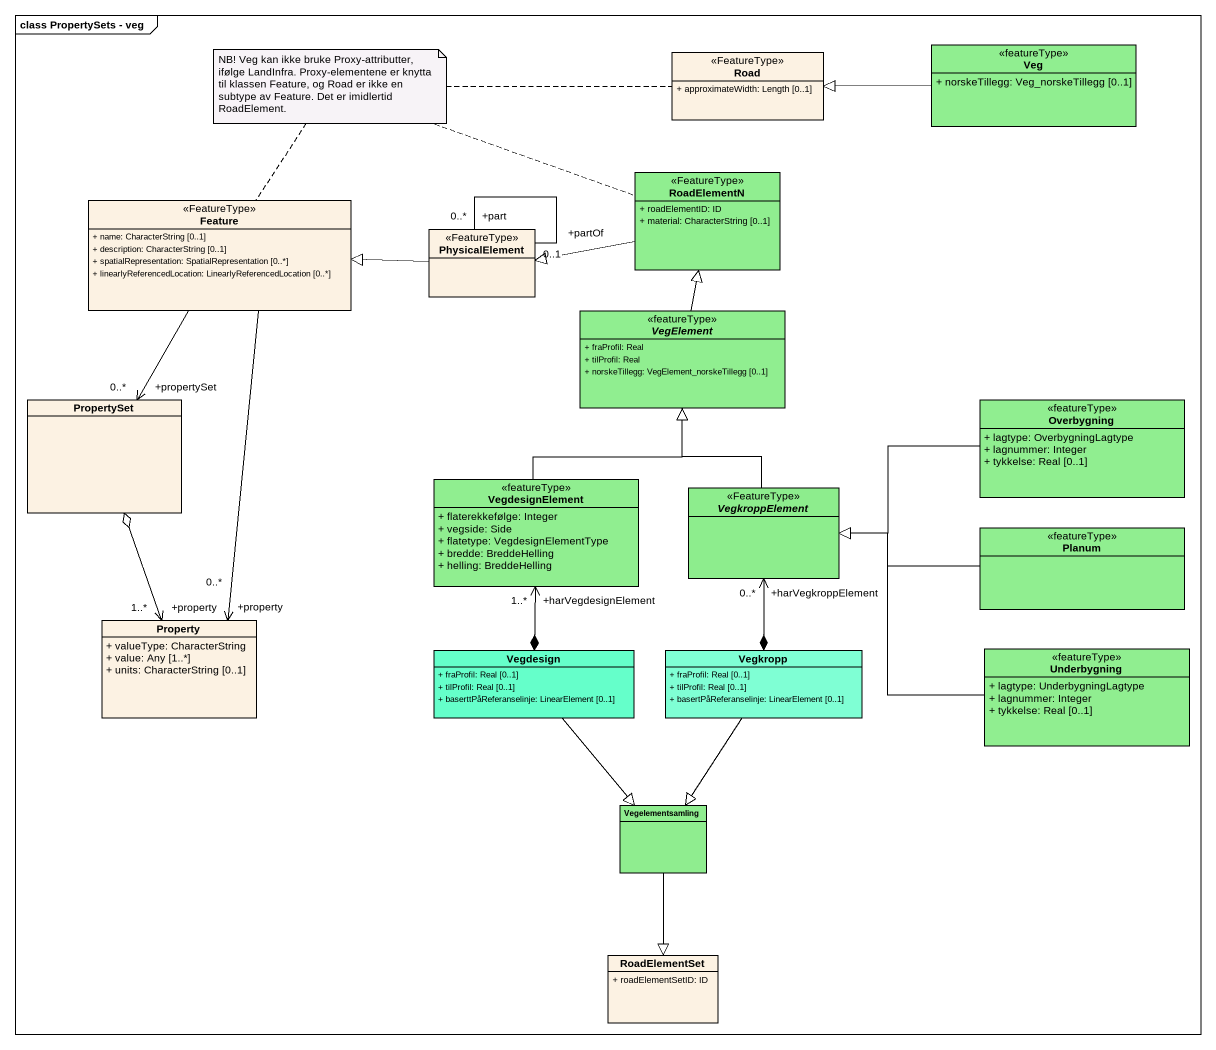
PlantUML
@startuml
mainframe class PropertySets - veg
hide circle
hide empty members
skinparam classAttributeIconSize 0
class Road <<FeatureType>> {
  + approximateWidth: Length [0..1]
}
class Veg <<featureType>> #90EE90 {
  + norskeTillegg: Veg_norskeTillegg [0..1]
}
class RoadElementN <<FeatureType>> #90EE90 {
  + roadElementID: ID
  + material: CharacterString [0..1]
}
class Feature <<FeatureType>> {
  + name: CharacterString [0..1]
  + description: CharacterString [0..1]
  + spatialRepresentation: SpatialRepresentation [0..*]
  + linearlyReferencedLocation: LinearlyReferencedLocation [0..*]
}
class PhysicalElement <<FeatureType>>
abstract class VegElement <<featureType>> #90EE90 {
  + fraProfil: Real
  + tilProfil: Real
  + norskeTillegg: VegElement_norskeTillegg [0..1]
}
class PropertySet
class Overbygning <<featureType>> #90EE90 {
  + lagtype: OverbygningLagtype
  + lagnummer: Integer
  + tykkelse: Real [0..1]
}
class VegdesignElement <<featureType>> #90EE90 {
  + flaterekkefølge: Integer
  + vegside: Side
  + flatetype: VegdesignElementType
  + bredde: BreddeHelling
  + helling: BreddeHelling
}
abstract class VegkroppElement <<FeatureType>> #8DED8D
class Planum <<featureType>> #90EE90
class Property {
  + valueType: CharacterString
  + value: Any [1..*]
  + units: CharacterString [0..1]
}
class Vegdesign #65FFCA {
  + fraProfil: Real [0..1]
  + tilProfil: Real [0..1]
  + baserttPåReferanselinje: LinearElement [0..1]
}
class Vegkropp #7FFFD4 {
  + fraProfil: Real [0..1]
  + tilProfil: Real [0..1]
  + basertPåReferanselinje: LinearElement [0..1]
}
class Underbygning <<featureType>> #90EE90 {
  + lagtype: UnderbygningLagtype
  + lagnummer: Integer
  + tykkelse: Real [0..1]
}
class Vegelementsamling #8FED8F
class RoadElementSet {
  + roadElementSetID: ID
}
Veg -left-|> Road
RoadElementN -left-|> PhysicalElement
Feature --> "+propertySet\n0..*" PropertySet
Feature --> "+property\n0..*" Property
PhysicalElement -left-|> Feature
PhysicalElement "+partOf\n0..1" -- "+part\n0..*" PhysicalElement
VegElement -up-|> RoadElementN
Overbygning -left-|> VegkroppElement
VegdesignElement -up-|> VegElement
VegdesignElement "+harVegdesignElement\n1..*" <--* Vegdesign
VegkroppElement -up-|> VegElement
VegkroppElement "+harVegkroppElement\n0..*" <--* Vegkropp
Planum -left-|> VegkroppElement
Property "+property\n1..*" <-up-o PropertySet
Vegdesign --|> Vegelementsamling
Vegkropp --|> Vegelementsamling
Underbygning -left-|> VegkroppElement
Vegelementsamling --|> RoadElementSet
note as N1
  NB! Veg kan ikke bruke Proxy-attributter, ifølge LandInfra. Proxy-elementene er knytta til klassen Feature, og Road er ikke en subtype av Feature. Det er imidlertid RoadElement.
end note
N1 .. Road
N1 .. Feature
N1 .. RoadElementN
@enduml
